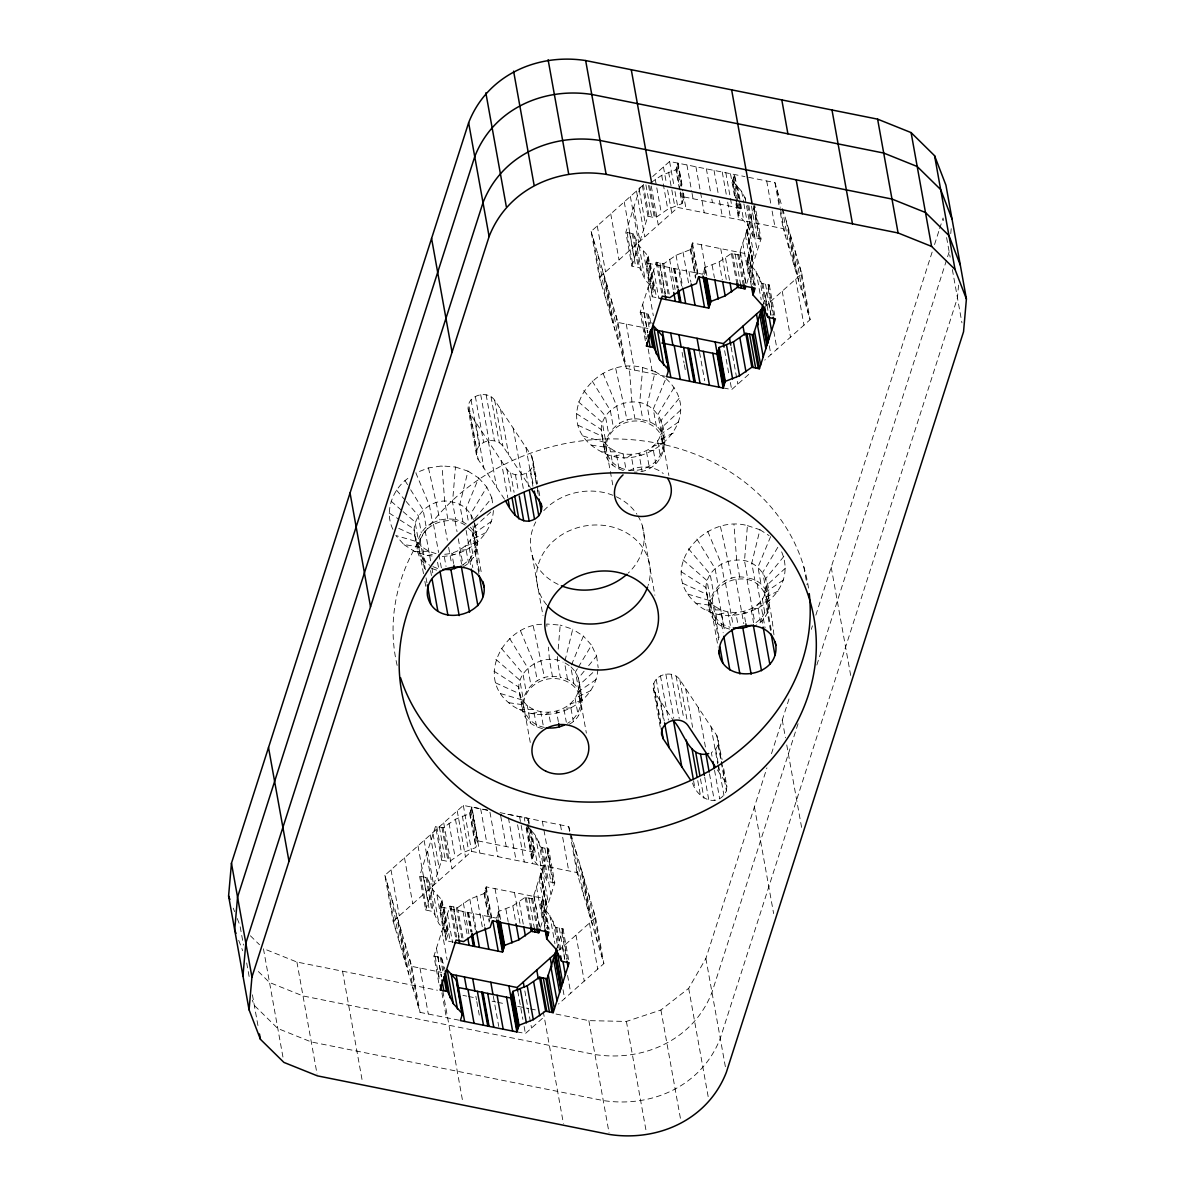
<?xml version="1.0" encoding="UTF-8"?>
<svg xmlns="http://www.w3.org/2000/svg" width="1195" height="1195" viewBox="0 0 1195 1195"><rect width="100%" height="100%" fill="white"/><g stroke="black" fill="none" stroke-linecap="round" stroke-linejoin="round"><path stroke-width="0.75" stroke-dasharray="5 3.75" d="M463.481 566.684C473.623 561.097 480.017 548.849 476.805 537.406C476.745 521.991 469.396 504.723 452.532 502.139C427.541 494.446 399.847 527.966 422.537 547.28L425.644 564.593C411.304 553.225 416.846 529.997 432.575 522.842L429.468 505.53L415.83 472.861L428.482 467.917L442.001 465.916L455.474 467.021L452.532 502.139L455.654 519.437L462.928 521.842L469.142 525.83M557.572 656.518L557.258 660.223L560.38 677.52C584.37 680.119 590.121 714.655 568.208 724.767M558.199 649.124L560.201 625.105L546.727 623.999L547.131 629.332M665.899 378.501C709.979 418.579 645.942 476.461 601.832 451.979C546.772 424.061 591.869 354.392 642.701 367.537L639.758 402.64L642.88 419.953C677.789 426.077 666.287 473.579 634.216 472.115M781.649 551.866C801.561 599.352 730.19 635.262 695.878 603.206C656.354 568.671 704.318 513.701 747.443 525.621L744.485 560.724L747.607 578.036C772.478 580.815 777.049 616.635 754.164 626.165M465.169 525.098C446.96 513.178 417.07 526.278 419.146 549.536L422.567 558.394L424.464 569.014M478.896 573.69L474.759 550.701L475.61 540.872L472.204 532.014L466.334 526.248M773.942 634.844C770.984 611.646 768.968 574.272 735.821 579.411C722.079 581.681 709.696 593.512 711.115 608.135L714.52 616.993L718.658 639.982M770.536 630.527L766.712 609.286L767.578 599.457M950.757 233.652L951.399 226.363M958.554 285.112L957.449 297.854L720.256 1038.365C701.809 1085.777 651.977 1108.064 603.251 1100.55L311.283 1041.95L277.808 1028.492L254.326 1005.428L252.324 1000.215M504.484 499.181L478.134 459.418L476.417 454.817L468.126 408.824C467.066 395.261 487.276 389.391 494.685 400.235L531.715 456.117L537.571 483.721M476.417 454.817L476.865 450.082L468.589 404.074M536.167 483.153L532.985 465.467L533.433 460.717M660.267 727.202L653.277 688.275C652.216 674.712 672.427 668.841 679.821 679.686L716.851 735.567L722.079 759.632M692.562 783.069C697.253 798.544 717.732 808.91 726.396 790.911L718.12 744.918L718.568 740.168M726.396 790.911L726.859 786.176L723.348 766.712M392.901 529.325C383.939 511.326 392.826 488.307 409.004 477.597M442.269 556.422C467.424 555.361 492.445 535.868 493.445 509.563M597.903 669.334C594.826 710.368 538.482 728.367 508.652 702.69C474.953 675.22 506.127 622.64 545.039 624.253M542.425 728.577C503.812 719.181 527.04 668.065 560.38 677.52M623.461 470.531C586.297 459.776 610.66 410.662 642.88 419.953M729.652 629.093C691.039 619.697 714.266 568.581 747.607 578.036M455.474 467.021L467.992 471.129L459.806 504.529L462.928 521.842M564.966 660.85L572.719 629.212L560.201 625.105M642.701 367.537L655.218 371.645L647.033 405.045L650.155 422.343M747.443 525.621L759.945 529.729L751.774 563.129L754.881 580.426M538.153 929.187L532.701 898.849L548.684 848.958L541.126 847.434L535.42 835.29L527.503 826.223M744.395 285.261L738.943 254.938L754.926 205.032M540.513 927.395L554.779 882.866L548.684 848.958M746.755 283.469L761.021 238.94L755.24 206.81M453.383 942.168L445.959 940.689L448.095 934.012L438.938 923.72L433.247 911.576L425.674 910.052L419.579 876.144L435.563 826.253L443.136 827.776L455.444 819.247L469.68 813.661L471.831 806.983L487.739 810.165M650.394 263.707L656.488 297.615L652.216 296.763L654.352 290.086L645.18 279.794L639.504 267.65L631.916 266.141L625.821 232.233L641.297 183.881M425.674 910.052L441.657 860.161L435.563 826.253M631.916 266.141L647.899 216.235L642.118 184.12M445.959 940.689L439.865 906.781L442.001 900.104L432.829 889.812L427.153 877.668L419.579 876.144M652.216 296.763L646.107 262.855L648.243 256.178L639.086 245.886L633.395 233.742L625.821 232.233M647.899 216.235L655.487 217.759L667.781 209.23L682.031 203.643L675.937 169.75L678.073 163.058L682.255 186.256M438.774 982.828L433.949 956.06L449.932 906.154L457.521 907.677L469.814 899.148L484.065 893.576L486.201 886.884L542.769 898.237L548.221 928.575M645.33 340.68L640.191 312.134L656.174 262.228L663.763 263.751L676.056 255.237L690.307 249.65L692.458 242.958L749.011 254.311L754.478 284.649M441.657 860.161L449.245 861.685L461.539 853.155L475.789 847.569L477.925 840.892L471.831 806.983M682.031 203.643L684.167 196.966L683.525 193.396M532.701 898.849L525.143 897.34L512.819 905.87L498.554 911.456L496.418 918.133L439.865 906.781M500.107 812.66L528.384 818.336L527.324 821.667L533.418 855.575M738.943 254.938L731.385 253.415L719.076 261.944L704.811 267.546L702.675 274.208L646.107 262.855M738.6 214.995L732.49 181.087L734.641 174.41L740.736 208.318L738.6 214.995L747.771 225.287L753.462 237.417L761.021 238.94M554.779 882.866L547.22 881.342L541.529 869.198L532.358 858.906L534.494 852.229L530.311 829.031M545.129 929.889L540.633 904.914L542.769 898.237M751.371 285.978L746.875 260.988L749.011 254.311M556.616 948.979L563.054 928.859L555.496 927.335L549.805 915.206L540.633 904.914M762.858 305.054L769.296 284.933L761.738 283.424L756.047 271.28L746.875 260.988M556.019 1014.047L588.866 1020.635L626.404 1021.441L660.925 1010.014L688.678 988.34L705.886 958.465L766.936 767.862M771.477 753.686L789.671 696.894M811.285 629.377L812.436 625.821M815.841 615.156L932.279 251.637M934.55 244.542L939.091 230.351M939.658 228.589L943.064 217.953L944.035 223.301M798.051 723.692L711.981 992.373C693.533 1039.784 643.702 1062.056 594.976 1054.543L303.007 995.943L269.532 982.499L256.492 969.683M816.827 665.062L949.174 251.861M467.992 471.129L478.672 477.985L466.035 508.517L468.515 522.364M665.197 380.204L653.262 409.034L656.369 426.331M571.464 664.898L583.399 636.069L572.719 629.212M770.626 536.585L757.988 567.117L761.095 584.415M476.865 450.082C480.584 439.581 496.418 437.101 502.961 446.228L530.281 487.47M468.126 408.824L469.859 413.425L506.889 469.306C513.417 478.448 529.265 475.954 532.985 465.467M712.011 756.181L711.384 752.656L715.671 749.265L718.12 744.918M462.659 565.071L469.59 559.663L474.759 550.701M756.002 622.595L761.544 618.263L766.712 609.286M478.672 477.985L486.813 487.112L470.77 513.82L471.696 519.018M674.04 387.628L657.997 414.336L661.104 431.649M577.379 668.767L575.497 671.904L578.604 689.216M578.335 667.198L591.54 645.195L583.399 636.069M777.826 547.28L762.724 572.42L765.846 589.732M474.833 518.705L491.847 497.882L486.813 487.112M679.089 398.398L660.925 420.61L664.973 444.719M584.101 671.231L578.425 678.177L582.473 702.287M588.642 665.675L596.589 655.965L591.54 645.195M783.815 556.482L765.651 578.694L769.699 602.788M490.757 512.043L474.624 526.89C474.027 542.62 458.82 553.882 443.868 554.301L446.049 566.415M680.672 410.079L661.851 427.407C661.164 461.18 602.175 464.571 601.16 429.423C601.757 413.694 616.978 402.431 631.916 402.013C651.798 400.415 665.227 419.266 664.047 437.908M592.795 672.606L579.351 684.974C578.231 712.235 537.391 722.213 522.529 700.046C507.472 676.071 540.663 650.618 563.084 662.135M785.414 568.163L766.578 585.49C765.89 619.264 706.902 622.655 705.901 587.492C706.484 571.778 721.705 560.515 736.658 560.096C756.525 558.498 769.968 577.334 768.773 595.991M665.316 376.276L626.299 368.448L599.397 277.389L591.122 231.397L644.583 183.761M652.664 176.546L669.588 161.474L744.978 176.606M599.397 277.389L677.864 207.467L783.218 228.618L810.105 319.677L764.755 360.098M763.829 307.548L801.83 273.685L782.68 208.856M723.423 387.942L731.654 389.6L751.267 372.123M459.059 1020.201L420.057 1012.374L393.155 921.315L384.88 875.308L463.331 805.4L489.681 810.688L497.957 856.681M393.155 921.315L471.622 851.393L576.961 872.544L603.863 963.603L558.498 1004.024M558.812 950.369L595.588 917.596L570.792 833.647L579.067 879.654M517.181 1031.868L525.412 1033.526L545.025 1016.034M650.857 182.701L661.686 175.321L675.937 169.75M627.808 457.192L631.094 454.817L633.903 470.397M545.323 714.759L548.595 712.384L550.462 722.766M732.55 615.276L735.821 612.901L738.002 625.015M491.489 521.379L473.489 533.762L476.596 551.059M678.715 421.88L660.715 434.278L663.822 451.576M596.215 679.462L578.216 691.845L581.323 709.143M783.442 579.963L765.442 592.347L768.564 609.659M673.338 433.008L657.579 440.746L660.701 458.043M486.111 532.492L470.352 540.23L473.474 557.527M778.064 591.092L762.305 598.829L765.427 616.127M590.838 690.576L575.079 698.313L578.201 715.611M432.575 522.842L439.939 519.959L447.811 518.809L455.654 519.437M664.898 442.673L652.679 446.362L655.786 463.675M477.671 542.157L465.452 545.861L468.559 563.159M769.625 600.756L757.406 604.446L760.513 621.759M582.398 700.24L570.179 703.93L573.286 721.242M614.335 456.087L623.252 454.175L626.06 469.755M403.91 544.606L414.605 551.463L427.108 555.585L436.026 553.658L428.751 551.268L422.537 547.28L403.91 544.606L395.769 535.48L417.802 541.962L423.613 574.302M719.076 614.17L727.994 612.258L730.787 627.838M531.835 713.669L540.752 711.742L543.561 727.322M653.994 450.246L646.331 450.769L649.438 468.082M466.752 549.73L459.089 550.253L461.584 564.1M758.72 608.33L751.058 608.852L753.552 622.7M571.494 707.813L563.831 708.336L566.31 722.183M601.832 451.979L615.978 451.785L619.1 469.082M414.605 551.463L428.751 551.268M706.559 610.062L720.704 609.868L723.826 627.166M519.332 709.546L533.478 709.352L536.6 726.65M427.108 555.585L433.845 556.123M591.137 445.123L609.764 447.796L612.871 465.094M695.878 603.206L714.49 605.88L717.612 623.178M508.652 702.69L527.264 705.364L530.371 722.676M748.593 177.338L774.943 182.611L781.664 205.376M684.167 196.966L740.736 208.318M640.191 312.134L647.78 313.658L652.634 324.323M591.122 231.397L618.024 322.456L647.989 328.461M507.785 814.318L568.686 826.537L570.269 831.869M477.925 840.892L534.494 852.229M433.949 956.06L441.523 957.583L444.869 969.19M384.88 875.308L411.782 966.382L441.732 972.386M282.946 1057.052L263.423 948.591L296.913 962.035L437.415 990.237M462.958 995.375L466.618 996.107M468.44 996.466L475.729 997.93M492.161 1001.231L495.805 1001.963M497.628 1002.321L504.932 1003.785M517.704 1006.354L528.653 1008.55M530.475 1008.924L535.957 1010.014M582.996 435.996L605.029 442.479L612.766 484.871M687.737 594.079L709.755 600.562L718.12 647.063M500.511 693.563L522.529 700.046L530.266 742.453M431.873 568.566L437.684 570.493M714.52 616.993L721.556 623.909L729.936 627.27M432.948 566.654L439.64 569.343M577.962 425.226L602.086 436.22L605.208 453.517M682.689 583.309L706.828 594.303L709.935 611.601M398.771 528.384L414.859 535.704L417.981 553.016M495.462 682.793L519.601 693.787L522.708 711.1M655.218 371.645L664.375 377.515M759.945 529.729L769.102 535.599M576.363 413.545L601.16 429.423L604.282 446.721M681.105 571.628L705.901 587.492L709.008 604.804M389.137 513.028L398.443 518.988M399.981 519.974L413.933 528.907L417.055 546.205M569.208 665.6L564.533 662.613L567.655 679.925M493.864 671.112L518.66 686.991L521.782 704.288M641.342 455.19L638.966 453.652L642.073 470.964M746.068 613.274L743.693 611.735L745.56 622.117M454.115 554.689L451.74 553.136L453.607 563.517M558.842 712.773L556.467 711.219L558.334 721.601M578.335 401.744L602.31 422.552L605.417 439.865M683.062 559.828L707.037 580.636L710.144 597.933M391.094 501.228L401.759 510.474M403.088 511.624L415.083 522.036L418.19 539.348M495.835 659.311L519.81 680.119L522.917 697.432M732.49 181.087L741.677 191.379L746.173 200.387M422.567 558.394L429.603 565.31M250.382 935.775L259.509 944.737M470.322 527.144L473.877 531.133L476.805 537.406M583.713 390.616L605.432 416.084L608.554 433.397M688.439 548.699L710.174 574.168L713.281 591.465M396.486 490.114L404.926 500.003M406.136 501.422L418.205 515.568L421.327 532.88M501.213 648.183L522.932 673.651L526.054 690.964M717.388 769.879L725.126 781.575L726.859 786.176M653.277 688.275L654.994 692.876L673.517 720.824M696.879 539.035L715.073 568.536L718.195 585.849M592.152 380.951L610.346 410.453L613.453 427.765M509.653 638.518L527.846 668.02L530.953 685.332M404.911 480.435L409.706 488.202M410.662 489.756L423.12 509.936L426.227 527.249M707.784 531.461L721.421 564.13L724.543 581.442M603.057 373.378L616.695 406.046L619.802 423.359M520.557 630.945L534.195 663.613L537.317 680.926M233.264 908.155L234.608 911.636M237.282 918.567L239.956 925.513L243.481 945.14M238.701 940.331L242.704 950.742M720.436 526.517L731.893 578.559M615.709 368.433L627.166 420.476M533.209 626.001L544.666 678.043M428.482 467.917L439.939 519.959M946.604 237.581L950.13 257.164M952.355 269.547L961.945 322.844M801.83 273.685L810.105 319.677M799.724 266.56L807.999 312.567M795.108 250.92L803.384 296.913M790.478 235.266L798.768 281.258M788.386 228.155L796.662 274.148M786.28 221.03L794.555 267.038M795.706 279.137L803.981 325.145M782.292 208.916L789.94 251.383M777.034 189.736L780.216 207.422M780.544 209.185L785.309 235.729M774.943 182.611L779.08 205.615M780.35 212.695L783.218 228.618M766.712 180.968L770.85 203.972M772.119 211.037L774.987 226.96M782.217 291.162L790.493 337.154M831.212 567.192L851.049 677.431M769.296 284.933L774.763 315.271M754.06 206.586L759.841 238.701M768.116 284.694L773.583 315.032M753.686 205.645L756.868 223.331M753.731 208.752L759.841 242.66M768.116 288.667L772.926 315.435M751.461 206.063L757.242 238.178M765.517 284.186L770.984 314.509M768.729 303.171L770.954 315.555M773.822 331.478L777.004 349.179M751.102 216.952L757.212 250.86M765.487 296.868L768.056 311.133M748.862 205.54L754.642 237.656M762.918 283.663L767.1 306.861M747.682 205.301L753.462 237.417M761.738 283.424L765.592 304.83M744.978 197.25L751.072 231.158M759.363 277.15L764.173 303.933M748.488 225.153L754.583 259.061M741.677 191.379L743.604 202.075M743.917 203.867L747.771 225.287M756.047 271.28L761.185 299.825M769.281 345.788L770.88 354.631M747.293 228.887L753.388 262.78M747.114 229.44L753.223 263.348M746.95 229.993L753.044 263.901M746.755 230.545L752.865 264.453M746.576 231.098L752.671 265.006M737.494 185.957L740.377 202.015M740.706 203.807L743.589 219.865M751.864 265.858L755.404 285.5M745.381 234.817L751.491 268.726M734.298 175.456L739.122 202.224M739.436 204.001L740.407 209.364M748.682 255.357L754.135 285.695M803.832 566.848L807.043 584.699M733.566 177.741L739.66 211.649M747.951 257.657L752.76 284.425M732.834 180.042L736.688 201.462M737.001 203.24L738.928 213.95M747.204 259.942L751.7 284.933M730.489 173.693L734.626 196.697M735.896 203.777L738.764 219.701M742.767 243.018L748.862 276.926M740.138 251.204L746.233 285.112M725.798 172.633L731.893 206.541M740.168 252.533L745.949 284.664M737.763 254.699L743.215 285.037M722.258 172.05L726.396 195.039M727.665 202.119L730.533 218.043M735.164 254.176L740.631 284.515M732.565 253.654L738.032 283.992M731.385 253.415L736.852 283.753M714.027 170.392L718.165 193.396M719.435 200.476L722.303 216.385M725.514 258.03L729.697 281.228M706.35 168.734L710.532 191.932M711.817 199.072L712.459 202.642M720.734 248.635L726.515 280.765M719.076 261.944L722.288 279.794M731.101 346.983L737.778 384.133M695.923 166.762L704.199 212.755M712.13 265.141L714.386 277.628M724.648 350.673L729.099 375.439M730.384 382.519L731.654 389.6M764.158 590.614L771.492 631.304M686.916 164.835L691.726 191.603M692.054 193.381L693.01 198.728M701.286 244.736L707.067 276.852M704.811 267.546L706.096 274.686M704.467 268.576L705.752 275.716M703.736 270.877L704.378 274.447M782.262 719.987L785.473 737.823M786.758 744.963L801.785 828.449M757.122 583.683L765.084 627.913M761.544 618.263L762.828 625.329M692.458 242.958L698.224 275.089M677.819 163.118L681.957 186.121M683.226 193.202L686.094 209.125M677.744 164.103L682.554 190.871M682.883 192.649L683.839 198.011M692.114 244.004L697.581 274.342M676.997 166.404L680.538 186.032M681.822 193.172L683.107 200.312M691.382 246.304L696.521 274.85M676.265 168.704L680.119 190.11M680.448 191.902L682.36 202.597M690.65 248.605L695.774 277.15M690.307 249.65L695.445 278.196M747.069 579.65L754.717 622.117M669.588 161.474L673.726 184.478M674.996 191.544L677.864 207.467M688.977 271.459L690.904 282.169M668.617 172.14L671.5 188.198M671.829 189.99L674.712 206.048M682.987 252.055L688.768 284.171M699.583 352.465L704.677 380.772M739.765 577.394L736.658 560.096L733.969 524.515M663.449 166.941L666.317 182.865M667.587 189.93L671.724 212.934M735.821 579.411L743.768 623.641M679.552 269.562L682.763 287.412M661.686 175.321L667.781 209.23M676.056 255.237L681.837 287.353M674.846 268.621L678.372 288.249M674.264 268.516L677.789 288.144M673.532 268.352L677.057 287.98M655.248 179.25L661.343 213.158M669.618 259.151L675.085 289.489M669.245 267.501L673.412 290.699M725.455 582.846L733.103 625.299M682.106 352.376L684.018 362.981M684.347 364.759L685.616 371.824M651.245 186.032L658.251 224.944M649.707 185.628L655.487 217.759M663.763 263.751L669.215 294.089M648.527 185.404L654.307 217.52M662.583 263.512L668.035 293.85M645.912 184.881L651.693 216.997M659.969 262.99L665.749 295.12M659.819 265.604L665.271 295.942M717.134 589.344L724.767 631.796M643.313 184.344L649.094 216.474M657.369 262.467L663.15 294.597M721.556 623.909L723.154 632.752M754.433 806.894L773.628 913.563M656.174 262.228L661.955 294.358M639.31 190.124L645.405 224.033M653.68 270.025L658.818 298.586M711.966 598.307L719.614 640.759M636.487 190.976L644.762 236.968M648.243 256.178L654.352 290.086M647.914 257.224L654.009 291.132M647.182 259.524L653.277 293.417M646.45 261.81L652.545 295.718M643.254 251.309L649.348 285.217M633.813 207.273L639.908 241.181M648.183 287.188L653.321 315.734M630.362 196.428L638.638 242.436M639.086 245.886L645.18 279.794M635.785 240.016L641.879 273.924M650.155 319.916L650.797 323.486M633.395 233.742L639.504 267.65M647.78 313.658L649.707 324.368M632.215 233.518L638.309 267.411M646.585 313.419L649.482 329.476M624.223 201.895L634.426 258.344M642.701 304.337L647.839 332.882M629.616 232.995L635.71 266.888M643.986 312.896L647.526 332.524M644.359 327.744L646.271 338.349M648.183 348.97L652.634 373.736M627.002 232.472L633.111 266.365M641.386 312.373L646.196 339.141M716.851 735.567L725.126 781.575M662.179 438.401L668.871 475.55M715.671 749.265L718.21 763.411M718.524 765.173L723.946 795.258M711.07 726.844L717.747 763.993M718.061 765.756L719.345 772.836M714.565 770.342L719.659 798.648M610.735 213.905L619.025 259.912M698.328 707.634L705.662 748.324M709.501 773.852L714.281 800.396M626.255 324.099L634.53 370.106M704.706 777.243L708.844 800.247M685.601 688.41L692.607 727.337M700.479 778.856L703.974 798.32M618.024 322.456L626.299 368.448M635.038 419.311L631.916 402.013L629.227 366.432M615.918 315.346L624.193 361.338M679.821 679.686L687.454 722.138M611.302 299.691L619.578 345.684M697.76 780.604L700.3 794.765M597.261 225.93L605.536 271.922M606.672 284.037L614.947 330.029M604.58 276.926L612.856 322.919M676.146 676.116L683.779 718.583M602.474 269.801L610.75 315.809M693.563 780.723L694.519 786.026M597.844 254.162L606.134 300.154M593.228 238.507L601.503 284.5M671.276 674.204L679.238 718.434M642.402 525.964L654.875 595.259M665.839 674.055L673.801 718.285M660.462 675.802L668.423 720.032M660.79 701.599L664.286 721.063M656.189 679.193L663.822 721.646M705.886 958.465L725.723 1068.703M653.725 683.525L661.358 725.992M654.994 692.876L661.044 726.485M688.678 988.34L708.515 1098.593M660.925 1010.014L680.762 1120.253M581.547 695.475L578.425 678.177L575.497 671.904L570.762 666.601L573.869 683.913M579.68 695.968L586.372 733.118M538.855 490.801L540.125 497.867M531.715 456.117L536.809 484.423M537.123 486.201L538.721 495.044M537.436 490.234L538.079 493.774M530.52 469.799L533.388 485.723M525.919 447.393L532.925 486.305M626.404 1021.441L646.241 1131.68M526.248 473.19L528.788 487.351M513.193 428.168L521.468 474.176M520.871 474.938L523.41 489.099M532.119 555.227L542.993 615.664M552.538 676.878L549.416 659.58L548.475 647.122M595.588 917.596L603.863 963.603M515.433 474.788L518.301 490.712M593.482 910.485L601.757 956.493M588.866 894.831L597.141 940.838M500.466 408.959L508.741 454.966M584.236 879.191L592.511 925.184M510.564 472.876L514.074 492.325M582.144 872.066L590.42 918.074M580.038 864.956L588.313 910.948M589.449 923.063L597.724 969.055M494.685 400.235L502.961 446.228M506.889 469.306L511.34 494.073M575.407 849.301L583.698 895.309M568.686 826.537L569.642 831.839M569.97 833.617L576.961 872.544M491.011 396.665L499.286 442.673M501.108 460.583L507.785 497.732M486.141 394.753L494.416 440.746M560.455 824.894L561.411 830.196M562.681 837.277L568.73 870.886M480.704 394.604L488.979 440.596M488.367 441.373L496.657 487.366M575.975 935.087L584.25 981.08M588.866 1020.635L609.032 1132.666M475.326 396.352L483.602 442.344M475.64 422.149L483.915 468.156M471.039 399.742L479.314 445.735M563.054 928.859L568.835 960.989M469.859 413.425L478.134 459.418M547.504 848.719L553.599 882.627M561.874 928.62L567.341 958.958M542.351 821.249L543.62 828.329M543.949 830.092L550.626 867.256M547.489 852.677L553.584 886.585M561.859 932.593L566.684 959.361M544.905 848.196L551 882.104M559.275 928.097L564.742 958.435M562.486 947.097L564.712 959.48M567.58 975.404L570.762 993.09M542.306 847.673L550.955 894.786M556.676 927.574L561.172 951.489M541.126 847.434L547.22 881.342M555.496 927.335L559.663 950.548M538.736 841.175L544.83 875.084M553.106 921.076L557.931 947.844M542.231 869.079L548.341 902.987M535.42 835.29L541.529 869.198M549.805 915.206L554.943 943.751M563.039 989.714L564.637 998.557M541.036 872.798L547.146 906.706M540.872 873.366L546.966 907.259M540.708 873.918L546.802 907.827M540.513 874.471L546.623 908.379M540.334 875.024L546.429 908.932M531.252 829.883L537.347 863.791M545.622 909.783L549.162 929.411M528.384 818.336L529.997 827.254M539.139 878.743L545.234 912.651M528.056 819.367L529.34 826.507M529.654 828.299L534.15 853.275M542.425 899.282L547.893 929.62M477.746 544.203L473.698 520.094M541.693 901.568L546.518 928.336M472.951 525.934L473.877 531.133M475.61 540.872L481.66 574.481M527.234 827.537L532.686 857.876M540.962 903.868L545.458 928.859M526.577 826.791L532.358 858.906M524.246 817.619L524.874 821.159M526.159 828.24L532.522 863.612M536.51 886.944L542.62 920.837M472.204 532.014L479.837 574.466M533.896 895.13L539.991 929.038M519.556 816.558L520.841 823.699M521.154 825.476L525.651 850.467M533.926 896.459L539.393 926.797M466.11 530.401L472.802 567.55M531.521 898.61L536.973 928.948M517.599 824.819L524.291 861.968M469.59 559.663L471.188 568.506M528.922 898.102L534.374 928.44M526.323 897.579L531.79 927.918M525.143 897.34L530.61 927.678M455.116 521.05L457.028 531.67M458.297 538.751L463.077 565.28M508.413 817.858L516.061 860.31M543.247 1011.478L563.413 1123.509M519.272 901.956L523.455 925.154M447.811 518.809L444.689 501.497L442.001 465.916M500.75 816.23L506.217 846.553M514.492 892.56L520.258 924.676M443.853 520.811L447.363 540.274M448.633 547.355L451.501 563.278M512.819 905.87L515.717 921.928M524.844 990.909L531.536 1028.058M505.888 909.066L508.144 921.554M517.764 991.058L522.857 1019.365M524.127 1026.445L525.412 1033.526M433.501 524.246L438.595 552.553M438.909 554.316L441.463 568.476M437.579 562.307L438.834 569.238M480.659 808.746L486.768 842.654M495.044 888.662L500.824 920.777M498.554 911.456L499.839 918.596M498.225 912.502L499.196 917.865M497.493 914.802L498.136 918.357M425.166 530.744L430.588 560.813M431.858 567.894L432.814 573.197M430.558 570.627L431.514 575.93M486.201 886.884L491.981 919M471.562 807.043L479.852 853.051M471.487 808.029L477.597 841.922M485.872 887.93L491.324 918.268M470.755 810.315L476.865 844.223M485.14 890.23L490.279 918.776M470.023 812.615L476.118 846.523M484.393 892.531L489.532 921.076M469.68 813.661L475.789 847.569M484.065 893.576L489.203 922.122M420.013 539.707L425.42 569.791M426.062 577.857L427.332 584.923M424.882 581.382L425.838 586.685M463.331 805.4L471.622 851.393M482.735 915.385L484.662 926.08M462.36 816.066L468.47 849.974M476.745 895.966L482.526 928.097M493.341 996.391L498.748 1026.46M457.207 810.852L465.482 856.86M473.31 913.488L476.521 931.338M455.444 819.247L461.539 853.155M469.814 899.148L475.595 931.278M468.589 912.547L472.13 932.175M468.022 912.442L471.547 932.07M467.275 912.278L470.815 931.906M449.006 823.176L455.101 857.069M463.376 903.076L469.157 935.192M463.003 911.426L467.17 934.624M475.864 996.286L476.506 999.827M476.82 1001.604L479.374 1015.75M443.718 822.877L451.994 868.87M443.136 827.776L449.245 861.685M457.521 907.677L462.973 938.015M441.956 827.537L448.05 861.446M456.326 907.438L461.793 937.776M439.342 827.015L445.451 860.923M453.727 906.915L459.179 937.253M453.577 909.529L459.029 939.868M436.743 826.492L442.837 860.4M451.112 906.393L456.893 938.523M449.932 906.154L455.713 938.284M433.053 834.05L439.162 867.958M447.438 913.951L452.576 942.511M444.152 907.632L450.246 941.541M430.245 834.887L438.52 880.894M442.001 900.104L448.095 934.012M441.672 901.149L447.766 935.058M440.925 903.435L447.035 937.343M440.193 905.735L446.303 939.643M437.011 895.219L443.106 929.127M427.571 851.198L433.665 885.107M441.941 931.099L447.079 959.66M424.106 840.354L432.381 886.346M432.829 889.812L438.938 923.72M429.528 883.927L435.637 917.835M427.153 877.668L433.247 911.576M441.523 957.583L443.778 970.071M425.973 877.429L432.067 911.337M440.343 957.344L442.912 971.61M417.981 845.821L428.168 902.255M436.444 948.262L441.582 976.808M423.359 876.906L429.468 910.814M437.743 956.822L441.269 976.449M442.882 991.342L462.719 1101.581M438.117 971.654L439.387 978.735M441.941 992.896L446.392 1017.662M420.76 876.383L426.854 910.291M435.129 956.299L439.312 979.497M404.493 857.831L412.768 903.838M420.013 968.025L428.288 1014.032M411.782 966.382L420.057 1012.374M409.676 959.256L417.951 1005.264M405.06 943.617L413.336 989.609M391.004 869.855L399.294 915.848M400.43 927.962L408.705 973.955M398.323 920.837L406.599 966.845M396.232 913.727L404.507 959.734M391.601 898.072L399.877 944.08M386.986 882.433L395.261 928.425M342.532 971.191L362.369 1081.445M296.913 962.035L317.063 1074.066M246.693 962.961L249.546 978.884M252.414 994.808L258.18 1026.834M596.589 655.965L598.172 667.646M491.847 497.882L492.758 504.559M397.143 665.406A209.424 180.624 -10.2 0 1 567.834 443.061A209.424 180.624 -10.2 0 1 808.522 588.149M629.003 470.755A28.561 24.632 -10.2 0 1 663.27 473.549M544.382 727.426A28.561 24.632 -10.2 0 1 527.368 692.204A28.561 24.632 -10.2 0 1 571.613 684.406A28.561 24.632 -10.2 0 1 567.58 723.333M546.668 604.849A57.121 49.264 -10.2 0 1 583.952 526.144A57.121 49.264 -10.2 0 1 648.108 585.49M637.906 515.792A57.121 49.264 -10.2 0 1 628.241 573.062M558.155 584.4A57.121 49.264 -10.2 0 1 535.778 521.886M543.785 510.653A57.121 49.264 -10.2 0 1 613.125 495.372M616.366 496.791A57.121 49.264 -10.2 0 1 636.905 514.208M620.056 467.618A28.561 24.632 -10.2 0 0 663.046 444.779A28.561 24.632 -10.2 0 0 620.728 424.763A28.561 24.632 -10.2 0 0 620.056 467.618"/><path stroke-width="1.5" d="M228.589 896.011L231.457 863.238L468.634 122.726C487.082 75.315 536.928 53.028 585.655 60.557L877.608 119.141L911.098 132.6L934.565 155.679L945.932 185.18L966.411 298.989L963.543 331.762L726.366 1072.274C707.918 1119.685 658.072 1141.972 609.345 1134.443L317.392 1075.859L283.902 1062.4L260.435 1039.321L249.068 1009.82L228.589 896.011L229.933 899.476M242.973 975.912L245.826 943.139L483.019 202.627C501.467 155.216 551.298 132.944 600.024 140.457L891.993 199.057L925.468 212.501L948.949 235.579L960.302 265.081M249.068 1009.82L251.936 977.047L489.113 236.535C507.561 189.124 557.408 166.852 606.134 174.365L898.087 232.965L931.577 246.409L955.044 269.487L966.411 298.989M483.885 586.864C477.806 555.302 424.12 563.726 427.422 595.543C434.278 630.109 493.669 615.604 482.929 581.562M719.39 654.128C716.074 622.311 769.759 613.886 775.854 645.464C779.215 679.328 720.884 685.108 718.748 650.603M505.455 500.66C510.698 511.236 520.676 526.592 534.523 519.198C540.245 516.165 543.083 509.354 541.081 503.185M462.48 1013.913L453.308 1003.621L447.214 969.713L456.37 980.005L462.48 1013.913L460.344 1020.59L516.897 1031.942L519.033 1025.28L533.299 1019.679L545.622 1011.149L553.18 1012.673L547.071 978.765L556.616 948.979L562.711 982.887M668.722 369.987L659.565 359.695L653.456 325.787L662.627 336.079L668.722 369.987L666.586 376.664L723.154 388.016L725.29 381.354L739.556 375.768L751.864 367.224L759.422 368.747L753.328 334.839L762.858 305.054M553.18 1012.673L569.164 962.767L561.59 961.243L555.899 949.114L546.727 938.822L545.129 929.889M759.422 368.747L775.406 318.841L767.847 317.332L762.156 305.188L752.969 294.896L751.685 287.756M456.37 980.005L462.151 1014.958M454.966 942.482L502.527 952.042L504.663 945.364L500.481 922.167M659.64 298.257L708.769 308.116L710.905 301.454L706.738 278.256M516.897 1031.942L510.803 998.034L512.939 991.372L527.204 985.785L539.528 977.241L547.071 978.765M723.154 388.016L717.045 354.108L719.181 347.446L733.446 341.86L745.77 333.315L753.328 334.839M504.663 945.364L518.929 939.778L531.252 931.249L538.796 932.757L539.991 929.038M710.905 301.454L725.171 295.852L737.494 287.323L745.038 288.832L745.844 286.352M546.727 938.822L548.863 932.145L492.31 920.792L490.159 927.469L475.924 933.056L463.615 941.585L456.042 940.062L440.059 989.968L447.632 991.477L453.308 1003.621M752.969 294.896L755.12 288.219L698.552 276.867L696.416 283.559L682.166 289.145L669.857 297.66L662.284 296.136L646.301 346.042L653.874 347.566L659.565 359.695M655.218 329.925L723.378 343.592L761.379 309.729M450.784 974.209L517.121 987.518L556.362 952.564M442.867 569.417L450.903 569.597L461.27 566.161L469.545 612.154M733.222 627.987L742.872 628.182L751.506 625.329M681.792 766.817L673.517 720.824C683.839 731.101 689.022 759.437 708.695 753.522M661.91 343.04L717.045 354.108M458.521 987.548L510.803 998.034M531.267 488.949L539.991 502.124L541.708 506.71M715.417 766.921L688.096 725.679C680.702 714.849 660.491 720.719 661.552 734.268L663.27 738.868L690.605 780.111M952.027 219.088L940.674 189.572L917.192 166.508L883.717 153.05L591.749 94.45C543.023 86.936 493.191 109.223 474.744 156.635L237.551 897.146L234.698 929.919L236.027 933.385M934.565 155.679L955.044 269.487M911.098 132.6L931.577 246.409M877.608 119.141L898.087 232.965M831.989 109.985L852.468 223.809M781.814 99.917L787.908 133.825M796.184 179.833L802.293 213.726M773.255 317.213L774.211 322.575M731.639 89.849L752.118 203.658M769.012 316.496L771.582 330.761M767.205 313.762L767.847 317.332M764.815 307.488L765.457 311.058M763.187 306.846L768.953 338.962M761.663 308.788L767.773 342.696M761.499 309.341L767.593 343.249M761.32 309.893L767.429 343.801M761.14 310.446L767.235 344.354M760.961 310.999L767.056 344.907M759.766 314.733L765.861 348.641M753.403 287.995L754.045 291.565M752.028 286.71L753.313 293.85M756.48 314.106L758.377 324.711M757.137 322.919L763.232 356.827M754.508 331.12L760.617 365.013M744.395 285.261L745.038 288.832M743.215 285.037L743.858 288.607M752.148 334.6L758.242 368.508M740.631 284.515L741.273 288.085M749.549 334.077L755.643 367.985M738.032 283.992L738.674 287.562M746.95 333.554L753.044 367.462M736.852 283.753L737.494 287.323M745.77 333.315L751.864 367.224M742.991 326.115L744.575 334.959M730.011 283.006L731.624 291.938M739.899 337.931L745.994 371.839M722.602 281.587L725.171 295.852M733.446 341.86L739.556 375.768M729.503 338.14L730.772 345.206M714.7 279.421L718.24 299.049M726.515 345.041L732.61 378.949M723.378 343.592L724.006 347.133M775.211 641.924L775.854 645.464M771.163 634.067L774.987 655.293M719.181 347.446L725.29 381.354M706.081 277.509L710.577 302.484M718.852 348.492L724.947 382.4M705.02 278.017L709.845 304.785M718.12 350.777L724.215 384.685M703.646 276.732L709.098 307.07M717.388 353.063L723.483 386.971M715.148 341.949L717.373 354.332M702.989 275.985L708.769 308.116M763.142 627.106L769.834 664.256M699.03 276.911L704.497 307.249M712.773 353.257L718.867 387.165M753.223 624.761L761.499 670.754M691.218 283.947L695.072 305.367M703.347 351.36L709.457 385.268M697.029 338.304L699.269 350.703M745.874 623.85L746.502 627.315M683.092 289.19L685.661 303.47M693.936 349.478L700.031 383.386M742.872 628.182L751.147 674.189M678.685 290.041L680.941 302.529M689.216 348.537L695.311 382.43M678.118 289.922L680.358 302.425M688.634 348.417L694.743 382.325M677.699 291.55L679.626 302.26M687.902 348.268L694.011 382.161M673.741 292.476L675.339 301.409M683.615 347.401L689.724 381.31M631.274 69.713L651.753 183.522M678.924 334.675L681.15 347.058M731.923 629.72L739.884 673.95M665.271 295.942L665.914 299.512M674.189 345.504L680.299 379.412M670.694 333.032L672.919 345.415M723.797 636.293L729.831 669.902M719.928 647.063L722.796 662.986M662.463 331.373L670.873 377.53M662.613 338.917L666.78 362.115M667.422 365.685L668.393 371.033M657.638 331.209L663.733 365.117M651.768 328.834L656.264 353.825M650.663 329.715L653.874 347.566M649.796 331.269L652.694 347.327M648.153 334.675L648.795 338.245M648.168 336.094L650.08 346.804M646.839 342.711L647.481 346.281M712.967 761.499L714.237 768.564M585.655 60.557L606.134 174.365M706.006 754.389L709.188 772.089M700.569 754.239L704.393 775.465M695.699 752.327L699.837 775.331M692.024 748.757L697.118 777.079M686.244 740.034L693.249 778.946M548.117 59.75L568.596 173.559M664.599 722.841L669.066 747.607M661.373 728.263L663.27 738.868M513.596 71.177L534.075 184.986M485.842 92.837L506.321 206.66M539.035 499.077L541.26 511.46M468.634 122.726L489.113 236.535M534.344 491.04L538.811 515.807M529.43 490.891L534.523 519.198M524.052 492.624L529.146 520.93M519.257 496.015L523.709 520.781M558.648 723.333L559.275 726.799M514.701 495.865L518.839 518.869M511.983 497.613L515.164 515.314M508.099 499.495L509.384 506.575M566.998 961.139L567.969 966.486M563.084 962.199L565.34 974.687M431.574 238.432L452.054 352.241M560.634 955.895L561.59 961.243M555.421 952.714L561.516 986.607M555.242 953.266L561.351 987.175M555.077 953.819L561.172 987.727M554.898 954.372L560.993 988.28M554.704 954.924L560.813 988.833M553.509 958.644L559.618 992.552M547.161 931.906L547.803 935.476M545.771 930.636L547.056 937.776M550.223 958.017L551.821 966.874M550.895 966.845L556.989 1000.753M479.21 575.467L483.034 596.693M548.266 975.03L554.375 1008.938M538.153 929.187L538.796 932.757M536.973 928.948L537.616 932.518M545.891 978.526L552 1012.434M471.502 570.284L477.866 605.656M534.374 928.44L535.016 931.995M543.292 978.003L549.401 1011.911M531.79 927.918L532.432 931.488M540.708 977.48L546.802 1011.388M530.61 927.678L531.252 931.249M539.528 977.241L545.622 1011.149M536.749 970.041L538.333 978.884M523.768 926.932L525.382 935.849M533.657 981.857L539.752 1015.765M453.921 565.25L454.533 568.715M516.031 923.72L518.929 939.778M527.204 985.785L533.299 1019.679M450.903 569.597L459.179 615.589M523.261 982.051L524.217 987.369M508.458 923.332L511.998 942.96M520.273 988.967L526.368 1022.875M517.121 987.518L517.764 991.058M439.969 571.12L447.931 615.35M512.939 991.372L519.033 1025.28M499.824 921.435L504.32 946.41M512.61 992.403L518.705 1026.311M498.449 920.15L503.588 948.696M511.863 994.703L517.973 1028.611M497.404 920.658L502.856 950.996M511.131 996.989L517.241 1030.897M508.891 985.875L511.131 998.258M496.747 919.911L502.527 952.042M432.142 579.47L437.878 611.317M492.788 920.837L498.24 951.175M506.516 997.168L512.625 1031.076M427.332 584.923L430.842 604.386M484.976 927.873L488.83 949.293M497.105 995.286L503.2 1029.194M490.786 982.23L493.012 994.613M476.521 931.338L479.419 947.396M487.694 993.389L493.789 1027.297M472.443 933.967L474.699 946.455M482.974 992.447L489.069 1026.356M471.876 933.848L474.116 946.335M482.392 992.343L488.501 1026.251M471.457 935.476L473.384 946.186M481.66 992.179L487.754 1026.087M467.813 938.195L469.097 945.32M477.373 991.327L483.482 1025.235M472.682 978.6L474.908 990.984M459.029 939.868L459.672 943.438M467.947 989.43L474.056 1023.338M464.452 976.942L466.677 989.326M456.221 975.299L464.631 1021.441M451.381 975.135L457.491 1009.043M445.197 970.982L450.007 997.75M444.42 973.641L447.632 991.477M443.883 976.972L446.452 991.238M441.911 980.019L443.838 990.715M440.268 984.844L441.239 990.192M350.045 492.982L370.525 606.791M268.516 747.532L288.996 861.341M231.457 863.238L251.936 977.047M259.464 1033.974L260.435 1039.321M809.239 593.586A209.424 180.624 -10.2 0 1 639.519 797.14A209.424 180.624 -10.2 0 1 400.519 677.61M667.706 478.523A28.561 24.632 -10.2 0 1 658.878 511.445A28.561 24.632 -10.2 0 1 620.847 508.338A28.561 24.632 -10.2 0 1 623.043 474.878M564.354 725.051A28.561 24.632 -10.2 0 1 546.175 727.74M647.57 587.044A57.121 49.264 -10.2 0 1 602.788 622.849A57.121 49.264 -10.2 0 1 547.758 606.134M626.942 574.257A57.121 49.264 -10.2 0 1 561.396 585.804M501.004 815.02A209.424 180.624 -10.2 0 0 816.304 647.481A209.424 180.624 -10.2 0 0 505.918 500.705A209.424 180.624 -10.2 0 0 501.004 815.02M545.831 771.193A28.561 24.632 -10.2 0 0 588.836 748.339A28.561 24.632 -10.2 0 0 546.503 728.323A28.561 24.632 -10.2 0 0 545.831 771.193M572.524 664.301A57.121 49.264 -10.2 0 0 658.52 618.607A57.121 49.264 -10.2 0 0 573.869 578.574A57.121 49.264 -10.2 0 0 572.524 664.301"/></g></svg>
